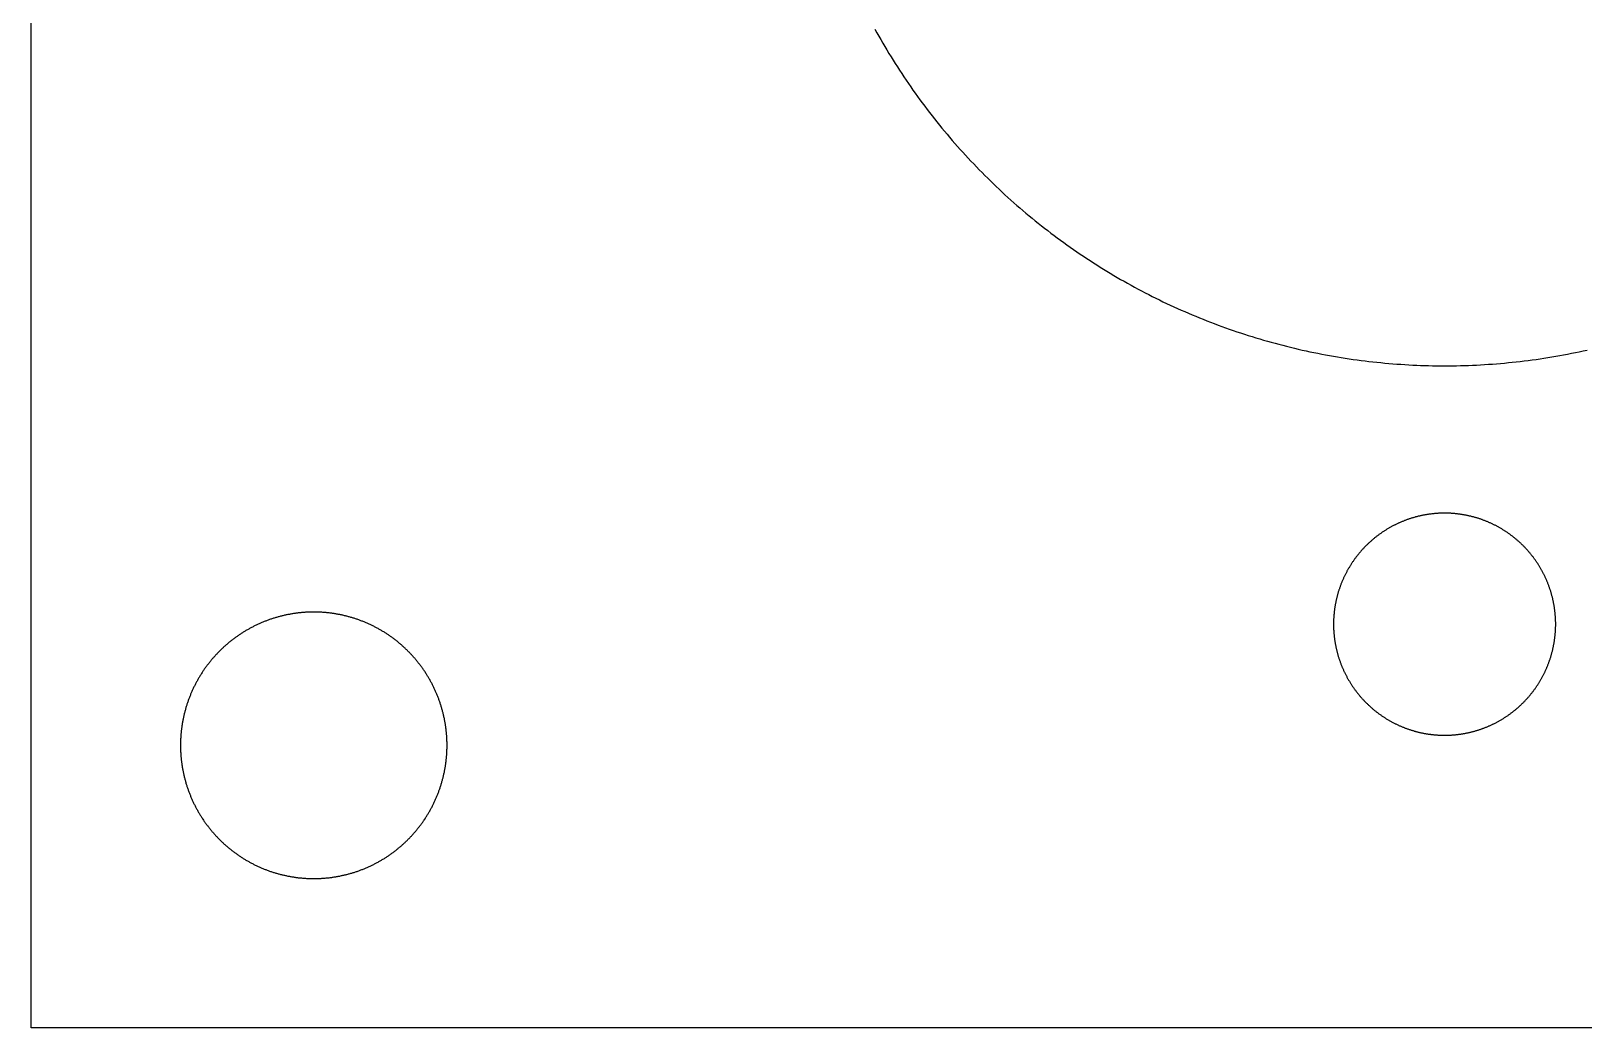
# Model space of a CAD drawing. Header units: millimetres. Extents: x 0 to 109, y 0 to 78.
# Drawn here: x 0 to 38.45, y 0 to 24.69 of the extents above; entities that cross this region are included whole.
import ezdxf

# ---------------------------------------------------------------- set-up
doc = ezdxf.new("R2010")
doc.units = ezdxf.units.MM
doc.layers.add('CUT', color=7, linetype='Continuous')

msp = doc.modelspace()

# ---------------------------------------------------------------- linework, layer by layer
at = {"layer": 'CUT'}
for points in [[(0, 0), (0, 65), (70, 65), (70, 0)], [(37.749, 10.084), (37.748, 10.101), (37.747, 10.118), (37.747, 10.135), (37.746, 10.152), (37.745, 10.169), (37.744, 10.185), (37.743, 10.202), (37.741, 10.219), (37.74, 10.236), (37.738, 10.253), (37.737, 10.27), (37.735, 10.286), (37.733, 10.303), (37.731, 10.32), (37.729, 10.337), (37.727, 10.353), (37.725, 10.37), (37.723, 10.387), (37.72, 10.404), (37.718, 10.42), (37.715, 10.437), (37.712, 10.454), (37.71, 10.47), (37.707, 10.487), (37.704, 10.503), (37.7, 10.52), (37.697, 10.536), (37.694, 10.553), (37.69, 10.57), (37.687, 10.586), (37.683, 10.603), (37.679, 10.619), (37.676, 10.635), (37.672, 10.652), (37.668, 10.668), (37.663, 10.685), (37.659, 10.701), (37.655, 10.717), (37.65, 10.733), (37.646, 10.75), (37.641, 10.766), (37.636, 10.782), (37.632, 10.798), (37.627, 10.814), (37.622, 10.831), (37.616, 10.847), (37.611, 10.863), (37.606, 10.879), (37.6, 10.895), (37.595, 10.911), (37.589, 10.926), (37.584, 10.942), (37.578, 10.958), (37.572, 10.974), (37.566, 10.99), (37.56, 11.005), (37.553, 11.021), (37.547, 11.037), (37.541, 11.052), (37.534, 11.068), (37.528, 11.083), (37.521, 11.099), (37.514, 11.114), (37.507, 11.13), (37.5, 11.145), (37.493, 11.161), (37.486, 11.176), (37.479, 11.191), (37.471, 11.206), (37.464, 11.221), (37.456, 11.236), (37.449, 11.251), (37.441, 11.266), (37.433, 11.281), (37.425, 11.296), (37.417, 11.311), (37.409, 11.326), (37.401, 11.341), (37.393, 11.355), (37.384, 11.37), (37.376, 11.385), (37.367, 11.399), (37.359, 11.414), (37.35, 11.428), (37.341, 11.443), (37.332, 11.457), (37.323, 11.471), (37.314, 11.485), (37.305, 11.5), (37.296, 11.514), (37.287, 11.528), (37.277, 11.542), (37.268, 11.556), (37.258, 11.57), (37.248, 11.583), (37.239, 11.597), (37.229, 11.611), (37.219, 11.625), (37.209, 11.638), (37.199, 11.652), (37.189, 11.665), (37.178, 11.679), (37.168, 11.692), (37.158, 11.705), (37.147, 11.718), (37.136, 11.732), (37.126, 11.745), (37.115, 11.758), (37.104, 11.771), (37.093, 11.783), (37.082, 11.796), (37.071, 11.809), (37.06, 11.822), (37.049, 11.834), (37.038, 11.847), (37.026, 11.859), (37.015, 11.872), (37.003, 11.884), (36.992, 11.896), (36.98, 11.908), (36.968, 11.921), (36.956, 11.933), (36.945, 11.945), (36.933, 11.956), (36.921, 11.968), (36.908, 11.98), (36.896, 11.992), (36.884, 12.003), (36.872, 12.015), (36.859, 12.026), (36.847, 12.038), (36.834, 12.049), (36.822, 12.06), (36.809, 12.071), (36.796, 12.082), (36.783, 12.093), (36.771, 12.104), (36.758, 12.115), (36.745, 12.126), (36.732, 12.136), (36.718, 12.147), (36.705, 12.158), (36.692, 12.168), (36.679, 12.178), (36.665, 12.189), (36.652, 12.199), (36.638, 12.209), (36.625, 12.219), (36.611, 12.229), (36.597, 12.239), (36.583, 12.248), (36.57, 12.258), (36.556, 12.268), (36.542, 12.277), (36.528, 12.287), (36.514, 12.296), (36.5, 12.305), (36.485, 12.314), (36.471, 12.323), (36.457, 12.332), (36.443, 12.341), (36.428, 12.35), (36.414, 12.359), (36.399, 12.367), (36.385, 12.376), (36.37, 12.384), (36.355, 12.393), (36.341, 12.401), (36.326, 12.409), (36.311, 12.417), (36.296, 12.425), (36.281, 12.433), (36.266, 12.441), (36.251, 12.449), (36.236, 12.456), (36.221, 12.464), (36.206, 12.471), (36.191, 12.479), (36.176, 12.486), (36.161, 12.493), (36.145, 12.5), (36.13, 12.507), (36.114, 12.514), (36.099, 12.521), (36.083, 12.528), (36.068, 12.534), (36.052, 12.541), (36.037, 12.547), (36.021, 12.553), (36.005, 12.56), (35.99, 12.566), (35.974, 12.572), (35.958, 12.578), (35.942, 12.584), (35.926, 12.589), (35.911, 12.595), (35.895, 12.6), (35.879, 12.606), (35.863, 12.611), (35.847, 12.616), (35.831, 12.622), (35.814, 12.627), (35.798, 12.632), (35.782, 12.636), (35.766, 12.641), (35.75, 12.646), (35.733, 12.65), (35.717, 12.655), (35.701, 12.659), (35.685, 12.663), (35.668, 12.668), (35.652, 12.672), (35.635, 12.676), (35.619, 12.679), (35.603, 12.683), (35.586, 12.687), (35.57, 12.69), (35.553, 12.694), (35.536, 12.697), (35.52, 12.7), (35.503, 12.704), (35.487, 12.707), (35.47, 12.71), (35.454, 12.712), (35.437, 12.715), (35.42, 12.718), (35.404, 12.72), (35.387, 12.723), (35.37, 12.725), (35.353, 12.727), (35.337, 12.729), (35.32, 12.731), (35.303, 12.733), (35.286, 12.735), (35.27, 12.737), (35.253, 12.738), (35.236, 12.74), (35.219, 12.741), (35.202, 12.743), (35.185, 12.744), (35.169, 12.745), (35.152, 12.746), (35.135, 12.747), (35.118, 12.747), (35.101, 12.748), (35.084, 12.749), (35.067, 12.749), (35.051, 12.75), (35.034, 12.75), (35.017, 12.75), (35, 12.75), (34.983, 12.75), (34.966, 12.75), (34.949, 12.75), (34.933, 12.749), (34.916, 12.749), (34.899, 12.748), (34.882, 12.747), (34.865, 12.747), (34.848, 12.746), (34.831, 12.745), (34.815, 12.744), (34.798, 12.743), (34.781, 12.741), (34.764, 12.74), (34.747, 12.738), (34.73, 12.737), (34.714, 12.735), (34.697, 12.733), (34.68, 12.731), (34.663, 12.729), (34.647, 12.727), (34.63, 12.725), (34.613, 12.723), (34.596, 12.72), (34.58, 12.718), (34.563, 12.715), (34.546, 12.712), (34.53, 12.71), (34.513, 12.707), (34.497, 12.704), (34.48, 12.7), (34.464, 12.697), (34.447, 12.694), (34.43, 12.69), (34.414, 12.687), (34.397, 12.683), (34.381, 12.679), (34.365, 12.676), (34.348, 12.672), (34.332, 12.668), (34.315, 12.663), (34.299, 12.659), (34.283, 12.655), (34.267, 12.65), (34.25, 12.646), (34.234, 12.641), (34.218, 12.636), (34.202, 12.632), (34.186, 12.627), (34.169, 12.622), (34.153, 12.616), (34.137, 12.611), (34.121, 12.606), (34.105, 12.6), (34.089, 12.595), (34.074, 12.589), (34.058, 12.584), (34.042, 12.578), (34.026, 12.572), (34.01, 12.566), (33.995, 12.56), (33.979, 12.553), (33.963, 12.547), (33.948, 12.541), (33.932, 12.534), (33.917, 12.528), (33.901, 12.521), (33.886, 12.514), (33.87, 12.507), (33.855, 12.5), (33.839, 12.493), (33.824, 12.486), (33.809, 12.479), (33.794, 12.471), (33.779, 12.464), (33.764, 12.456), (33.749, 12.449), (33.734, 12.441), (33.719, 12.433), (33.704, 12.425), (33.689, 12.417), (33.674, 12.409), (33.659, 12.401), (33.645, 12.393), (33.63, 12.384), (33.615, 12.376), (33.601, 12.367), (33.586, 12.359), (33.572, 12.35), (33.557, 12.341), (33.543, 12.332), (33.529, 12.323), (33.515, 12.314), (33.5, 12.305), (33.486, 12.296), (33.472, 12.287), (33.458, 12.277), (33.444, 12.268), (33.43, 12.258), (33.417, 12.248), (33.403, 12.239), (33.389, 12.229), (33.375, 12.219), (33.362, 12.209), (33.348, 12.199), (33.335, 12.189), (33.321, 12.178), (33.308, 12.168), (33.295, 12.158), (33.282, 12.147), (33.268, 12.136), (33.255, 12.126), (33.242, 12.115), (33.229, 12.104), (33.217, 12.093), (33.204, 12.082), (33.191, 12.071), (33.178, 12.06), (33.166, 12.049), (33.153, 12.038), (33.141, 12.026), (33.128, 12.015), (33.116, 12.003), (33.104, 11.992), (33.092, 11.98), (33.079, 11.968), (33.067, 11.956), (33.055, 11.945), (33.044, 11.933), (33.032, 11.921), (33.02, 11.908), (33.008, 11.896), (32.997, 11.884), (32.985, 11.872), (32.974, 11.859), (32.962, 11.847), (32.951, 11.834), (32.94, 11.822), (32.929, 11.809), (32.918, 11.796), (32.907, 11.783), (32.896, 11.771), (32.885, 11.758), (32.874, 11.745), (32.864, 11.732), (32.853, 11.718), (32.842, 11.705), (32.832, 11.692), (32.822, 11.679), (32.811, 11.665), (32.801, 11.652), (32.791, 11.638), (32.781, 11.625), (32.771, 11.611), (32.761, 11.597), (32.752, 11.583), (32.742, 11.57), (32.732, 11.556), (32.723, 11.542), (32.713, 11.528), (32.704, 11.514), (32.695, 11.5), (32.686, 11.485), (32.677, 11.471), (32.668, 11.457), (32.659, 11.443), (32.65, 11.428), (32.641, 11.414), (32.633, 11.399), (32.624, 11.385), (32.616, 11.37), (32.607, 11.355), (32.599, 11.341), (32.591, 11.326), (32.583, 11.311), (32.575, 11.296), (32.567, 11.281), (32.559, 11.266), (32.551, 11.251), (32.544, 11.236), (32.536, 11.221), (32.529, 11.206), (32.521, 11.191), (32.514, 11.176), (32.507, 11.161), (32.5, 11.145), (32.493, 11.13), (32.486, 11.114), (32.479, 11.099), (32.472, 11.083), (32.466, 11.068), (32.459, 11.052), (32.453, 11.037), (32.447, 11.021), (32.44, 11.005), (32.434, 10.99), (32.428, 10.974), (32.422, 10.958), (32.416, 10.942), (32.411, 10.926), (32.405, 10.911), (32.4, 10.895), (32.394, 10.879), (32.389, 10.863), (32.384, 10.847), (32.378, 10.831), (32.373, 10.814), (32.368, 10.798), (32.364, 10.782), (32.359, 10.766), (32.354, 10.75), (32.35, 10.733), (32.345, 10.717), (32.341, 10.701), (32.337, 10.685), (32.332, 10.668), (32.328, 10.652), (32.324, 10.635), (32.321, 10.619), (32.317, 10.603), (32.313, 10.586), (32.31, 10.57), (32.306, 10.553), (32.303, 10.536), (32.3, 10.52), (32.296, 10.503), (32.293, 10.487), (32.29, 10.47), (32.288, 10.454), (32.285, 10.437), (32.282, 10.42), (32.28, 10.404), (32.277, 10.387), (32.275, 10.37), (32.273, 10.353), (32.271, 10.337), (32.269, 10.32), (32.267, 10.303), (32.265, 10.286), (32.263, 10.27), (32.262, 10.253), (32.26, 10.236), (32.259, 10.219), (32.257, 10.202), (32.256, 10.185), (32.255, 10.169), (32.254, 10.152), (32.253, 10.135), (32.253, 10.118), (32.252, 10.101), (32.251, 10.084), (32.251, 10.067), (32.25, 10.051), (32.25, 10.034), (32.25, 10.017), (32.25, 10), (32.25, 9.983), (32.25, 9.966), (32.25, 9.949), (32.251, 9.933), (32.251, 9.916), (32.252, 9.899), (32.253, 9.882), (32.253, 9.865), (32.254, 9.848), (32.255, 9.831), (32.256, 9.815), (32.257, 9.798), (32.259, 9.781), (32.26, 9.764), (32.262, 9.747), (32.263, 9.73), (32.265, 9.714), (32.267, 9.697), (32.269, 9.68), (32.271, 9.663), (32.273, 9.647), (32.275, 9.63), (32.277, 9.613), (32.28, 9.596), (32.282, 9.58), (32.285, 9.563), (32.288, 9.546), (32.29, 9.53), (32.293, 9.513), (32.296, 9.497), (32.3, 9.48), (32.303, 9.464), (32.306, 9.447), (32.31, 9.43), (32.313, 9.414), (32.317, 9.397), (32.321, 9.381), (32.324, 9.365), (32.328, 9.348), (32.332, 9.332), (32.337, 9.315), (32.341, 9.299), (32.345, 9.283), (32.35, 9.267), (32.354, 9.25), (32.359, 9.234), (32.364, 9.218), (32.368, 9.202), (32.373, 9.186), (32.378, 9.169), (32.384, 9.153), (32.389, 9.137), (32.394, 9.121), (32.4, 9.105), (32.405, 9.089), (32.411, 9.074), (32.416, 9.058), (32.422, 9.042), (32.428, 9.026), (32.434, 9.01), (32.44, 8.995), (32.447, 8.979), (32.453, 8.963), (32.459, 8.948), (32.466, 8.932), (32.472, 8.917), (32.479, 8.901), (32.486, 8.886), (32.493, 8.87), (32.5, 8.855), (32.507, 8.839), (32.514, 8.824), (32.521, 8.809), (32.529, 8.794), (32.536, 8.779), (32.544, 8.764), (32.551, 8.749), (32.559, 8.734), (32.567, 8.719), (32.575, 8.704), (32.583, 8.689), (32.591, 8.674), (32.599, 8.659), (32.607, 8.645), (32.616, 8.63), (32.624, 8.615), (32.633, 8.601), (32.641, 8.586), (32.65, 8.572), (32.659, 8.557), (32.668, 8.543), (32.677, 8.529), (32.686, 8.515), (32.695, 8.5), (32.704, 8.486), (32.713, 8.472), (32.723, 8.458), (32.732, 8.444), (32.742, 8.43), (32.752, 8.417), (32.761, 8.403), (32.771, 8.389), (32.781, 8.375), (32.791, 8.362), (32.801, 8.348), (32.811, 8.335), (32.822, 8.321), (32.832, 8.308), (32.842, 8.295), (32.853, 8.282), (32.864, 8.268), (32.874, 8.255), (32.885, 8.242), (32.896, 8.229), (32.907, 8.217), (32.918, 8.204), (32.929, 8.191), (32.94, 8.178), (32.951, 8.166), (32.962, 8.153), (32.974, 8.141), (32.985, 8.128), (32.997, 8.116), (33.008, 8.104), (33.02, 8.092), (33.032, 8.079), (33.044, 8.067), (33.055, 8.055), (33.067, 8.044), (33.079, 8.032), (33.092, 8.02), (33.104, 8.008), (33.116, 7.997), (33.128, 7.985), (33.141, 7.974), (33.153, 7.962), (33.166, 7.951), (33.178, 7.94), (33.191, 7.929), (33.204, 7.918), (33.217, 7.907), (33.229, 7.896), (33.242, 7.885), (33.255, 7.874), (33.268, 7.864), (33.282, 7.853), (33.295, 7.842), (33.308, 7.832), (33.321, 7.822), (33.335, 7.811), (33.348, 7.801), (33.362, 7.791), (33.375, 7.781), (33.389, 7.771), (33.403, 7.761), (33.417, 7.752), (33.43, 7.742), (33.444, 7.732), (33.458, 7.723), (33.472, 7.713), (33.486, 7.704), (33.5, 7.695), (33.515, 7.686), (33.529, 7.677), (33.543, 7.668), (33.557, 7.659), (33.572, 7.65), (33.586, 7.641), (33.601, 7.633), (33.615, 7.624), (33.63, 7.616), (33.645, 7.607), (33.659, 7.599), (33.674, 7.591), (33.689, 7.583), (33.704, 7.575), (33.719, 7.567), (33.734, 7.559), (33.749, 7.551), (33.764, 7.544), (33.779, 7.536), (33.794, 7.529), (33.809, 7.521), (33.824, 7.514), (33.839, 7.507), (33.855, 7.5), (33.87, 7.493), (33.886, 7.486), (33.901, 7.479), (33.917, 7.472), (33.932, 7.466), (33.948, 7.459), (33.963, 7.453), (33.979, 7.447), (33.995, 7.44), (34.01, 7.434), (34.026, 7.428), (34.042, 7.422), (34.058, 7.416), (34.074, 7.411), (34.089, 7.405), (34.105, 7.4), (34.121, 7.394), (34.137, 7.389), (34.153, 7.384), (34.169, 7.378), (34.186, 7.373), (34.202, 7.368), (34.218, 7.364), (34.234, 7.359), (34.25, 7.354), (34.267, 7.35), (34.283, 7.345), (34.299, 7.341), (34.315, 7.337), (34.332, 7.332), (34.348, 7.328), (34.365, 7.324), (34.381, 7.321), (34.397, 7.317), (34.414, 7.313), (34.43, 7.31), (34.447, 7.306), (34.464, 7.303), (34.48, 7.3), (34.497, 7.296), (34.513, 7.293), (34.53, 7.29), (34.546, 7.288), (34.563, 7.285), (34.58, 7.282), (34.596, 7.28), (34.613, 7.277), (34.63, 7.275), (34.647, 7.273), (34.663, 7.271), (34.68, 7.269), (34.697, 7.267), (34.714, 7.265), (34.73, 7.263), (34.747, 7.262), (34.764, 7.26), (34.781, 7.259), (34.798, 7.257), (34.815, 7.256), (34.831, 7.255), (34.848, 7.254), (34.865, 7.253), (34.882, 7.253), (34.899, 7.252), (34.916, 7.251), (34.933, 7.251), (34.949, 7.25), (34.966, 7.25), (34.983, 7.25), (35, 7.25), (35.017, 7.25), (35.034, 7.25), (35.051, 7.25), (35.067, 7.251), (35.084, 7.251), (35.101, 7.252), (35.118, 7.253), (35.135, 7.253), (35.152, 7.254), (35.169, 7.255), (35.185, 7.256), (35.202, 7.257), (35.219, 7.259), (35.236, 7.26), (35.253, 7.262), (35.27, 7.263), (35.286, 7.265), (35.303, 7.267), (35.32, 7.269), (35.337, 7.271), (35.353, 7.273), (35.37, 7.275), (35.387, 7.277), (35.404, 7.28), (35.42, 7.282), (35.437, 7.285), (35.454, 7.288), (35.47, 7.29), (35.487, 7.293), (35.503, 7.296), (35.52, 7.3), (35.536, 7.303), (35.553, 7.306), (35.57, 7.31), (35.586, 7.313), (35.603, 7.317), (35.619, 7.321), (35.635, 7.324), (35.652, 7.328), (35.668, 7.332), (35.685, 7.337), (35.701, 7.341), (35.717, 7.345), (35.733, 7.35), (35.75, 7.354), (35.766, 7.359), (35.782, 7.364), (35.798, 7.368), (35.814, 7.373), (35.831, 7.378), (35.847, 7.384), (35.863, 7.389), (35.879, 7.394), (35.895, 7.4), (35.911, 7.405), (35.926, 7.411), (35.942, 7.416), (35.958, 7.422), (35.974, 7.428), (35.99, 7.434), (36.005, 7.44), (36.021, 7.447), (36.037, 7.453), (36.052, 7.459), (36.068, 7.466), (36.083, 7.472), (36.099, 7.479), (36.114, 7.486), (36.13, 7.493), (36.145, 7.5), (36.161, 7.507), (36.176, 7.514), (36.191, 7.521), (36.206, 7.529), (36.221, 7.536), (36.236, 7.544), (36.251, 7.551), (36.266, 7.559), (36.281, 7.567), (36.296, 7.575), (36.311, 7.583), (36.326, 7.591), (36.341, 7.599), (36.355, 7.607), (36.37, 7.616), (36.385, 7.624), (36.399, 7.633), (36.414, 7.641), (36.428, 7.65), (36.443, 7.659), (36.457, 7.668), (36.471, 7.677), (36.485, 7.686), (36.5, 7.695), (36.514, 7.704), (36.528, 7.713), (36.542, 7.723), (36.556, 7.732), (36.57, 7.742), (36.583, 7.752), (36.597, 7.761), (36.611, 7.771), (36.625, 7.781), (36.638, 7.791), (36.652, 7.801), (36.665, 7.811), (36.679, 7.822), (36.692, 7.832), (36.705, 7.842), (36.718, 7.853), (36.732, 7.864), (36.745, 7.874), (36.758, 7.885), (36.771, 7.896), (36.783, 7.907), (36.796, 7.918), (36.809, 7.929), (36.822, 7.94), (36.834, 7.951), (36.847, 7.962), (36.859, 7.974), (36.872, 7.985), (36.884, 7.997), (36.896, 8.008), (36.908, 8.02), (36.921, 8.032), (36.933, 8.044), (36.945, 8.055), (36.956, 8.067), (36.968, 8.079), (36.98, 8.092), (36.992, 8.104), (37.003, 8.116), (37.015, 8.128), (37.026, 8.141), (37.038, 8.153), (37.049, 8.166), (37.06, 8.178), (37.071, 8.191), (37.082, 8.204), (37.093, 8.217), (37.104, 8.229), (37.115, 8.242), (37.126, 8.255), (37.136, 8.268), (37.147, 8.282), (37.158, 8.295), (37.168, 8.308), (37.178, 8.321), (37.189, 8.335), (37.199, 8.348), (37.209, 8.362), (37.219, 8.375), (37.229, 8.389), (37.239, 8.403), (37.248, 8.417), (37.258, 8.43), (37.268, 8.444), (37.277, 8.458), (37.287, 8.472), (37.296, 8.486), (37.305, 8.5), (37.314, 8.515), (37.323, 8.529), (37.332, 8.543), (37.341, 8.557), (37.35, 8.572), (37.359, 8.586), (37.367, 8.601), (37.376, 8.615), (37.384, 8.63), (37.393, 8.645), (37.401, 8.659), (37.409, 8.674), (37.417, 8.689), (37.425, 8.704), (37.433, 8.719), (37.441, 8.734), (37.449, 8.749), (37.456, 8.764), (37.464, 8.779), (37.471, 8.794), (37.479, 8.809), (37.486, 8.824), (37.493, 8.839), (37.5, 8.855), (37.507, 8.87), (37.514, 8.886), (37.521, 8.901), (37.528, 8.917), (37.534, 8.932), (37.541, 8.948), (37.547, 8.963), (37.553, 8.979), (37.56, 8.995), (37.566, 9.01), (37.572, 9.026), (37.578, 9.042), (37.584, 9.058), (37.589, 9.074), (37.595, 9.089), (37.6, 9.105), (37.606, 9.121), (37.611, 9.137), (37.616, 9.153), (37.622, 9.169), (37.627, 9.186), (37.632, 9.202), (37.636, 9.218), (37.641, 9.234), (37.646, 9.25), (37.65, 9.267), (37.655, 9.283), (37.659, 9.299), (37.663, 9.315), (37.668, 9.332), (37.672, 9.348), (37.676, 9.365), (37.679, 9.381), (37.683, 9.397), (37.687, 9.414), (37.69, 9.43), (37.694, 9.447), (37.697, 9.464), (37.7, 9.48), (37.704, 9.497), (37.707, 9.513), (37.71, 9.53), (37.712, 9.546), (37.715, 9.563), (37.718, 9.58), (37.72, 9.596), (37.723, 9.613), (37.725, 9.63), (37.727, 9.647), (37.729, 9.663), (37.731, 9.68), (37.733, 9.697), (37.735, 9.714), (37.737, 9.73), (37.738, 9.747), (37.74, 9.764), (37.741, 9.781), (37.743, 9.798), (37.744, 9.815), (37.745, 9.831), (37.746, 9.848), (37.747, 9.865), (37.747, 9.882), (37.748, 9.899), (37.749, 9.916), (37.749, 9.933), (37.75, 9.949), (37.75, 9.966), (37.75, 9.983), (37.75, 10), (37.75, 10.017), (37.75, 10.034), (37.75, 10.051), (37.749, 10.067)], [(10.299, 7.081), (10.298, 7.101), (10.298, 7.121), (10.297, 7.142), (10.296, 7.162), (10.295, 7.182), (10.294, 7.202), (10.292, 7.223), (10.291, 7.243), (10.29, 7.263), (10.288, 7.283), (10.286, 7.303), (10.284, 7.323), (10.282, 7.344), (10.28, 7.364), (10.278, 7.384), (10.275, 7.404), (10.273, 7.424), (10.27, 7.444), (10.267, 7.464), (10.264, 7.484), (10.261, 7.504), (10.258, 7.524), (10.255, 7.544), (10.251, 7.564), (10.248, 7.584), (10.244, 7.604), (10.24, 7.624), (10.237, 7.644), (10.233, 7.664), (10.228, 7.683), (10.224, 7.703), (10.22, 7.723), (10.215, 7.743), (10.211, 7.762), (10.206, 7.782), (10.201, 7.802), (10.196, 7.821), (10.191, 7.841), (10.186, 7.861), (10.18, 7.88), (10.175, 7.9), (10.169, 7.919), (10.164, 7.939), (10.158, 7.958), (10.152, 7.977), (10.146, 7.997), (10.14, 8.016), (10.133, 8.035), (10.127, 8.054), (10.121, 8.074), (10.114, 8.093), (10.107, 8.112), (10.1, 8.131), (10.093, 8.15), (10.086, 8.169), (10.079, 8.188), (10.072, 8.207), (10.064, 8.225), (10.056, 8.244), (10.049, 8.263), (10.041, 8.282), (10.033, 8.3), (10.025, 8.319), (10.017, 8.337), (10.009, 8.356), (10, 8.374), (9.992, 8.393), (9.983, 8.411), (9.974, 8.429), (9.966, 8.447), (9.957, 8.466), (9.948, 8.484), (9.938, 8.502), (9.929, 8.52), (9.92, 8.538), (9.91, 8.556), (9.901, 8.573), (9.891, 8.591), (9.881, 8.609), (9.871, 8.627), (9.861, 8.644), (9.851, 8.662), (9.841, 8.679), (9.831, 8.697), (9.82, 8.714), (9.809, 8.731), (9.799, 8.748), (9.788, 8.765), (9.777, 8.783), (9.766, 8.8), (9.755, 8.817), (9.744, 8.833), (9.733, 8.85), (9.721, 8.867), (9.71, 8.884), (9.698, 8.9), (9.686, 8.917), (9.675, 8.933), (9.663, 8.95), (9.651, 8.966), (9.638, 8.982), (9.626, 8.998), (9.614, 9.014), (9.602, 9.03), (9.589, 9.046), (9.576, 9.062), (9.564, 9.078), (9.551, 9.093), (9.538, 9.109), (9.525, 9.125), (9.512, 9.14), (9.499, 9.155), (9.486, 9.171), (9.472, 9.186), (9.459, 9.201), (9.445, 9.216), (9.431, 9.231), (9.418, 9.246), (9.404, 9.261), (9.39, 9.275), (9.376, 9.29), (9.362, 9.305), (9.348, 9.319), (9.333, 9.333), (9.319, 9.348), (9.305, 9.362), (9.29, 9.376), (9.275, 9.39), (9.261, 9.404), (9.246, 9.418), (9.231, 9.431), (9.216, 9.445), (9.201, 9.459), (9.186, 9.472), (9.171, 9.486), (9.155, 9.499), (9.14, 9.512), (9.125, 9.525), (9.109, 9.538), (9.093, 9.551), (9.078, 9.564), (9.062, 9.576), (9.046, 9.589), (9.03, 9.602), (9.014, 9.614), (8.998, 9.626), (8.982, 9.638), (8.966, 9.651), (8.95, 9.663), (8.933, 9.675), (8.917, 9.686), (8.9, 9.698), (8.884, 9.71), (8.867, 9.721), (8.85, 9.733), (8.833, 9.744), (8.817, 9.755), (8.8, 9.766), (8.783, 9.777), (8.765, 9.788), (8.748, 9.799), (8.731, 9.809), (8.714, 9.82), (8.697, 9.831), (8.679, 9.841), (8.662, 9.851), (8.644, 9.861), (8.627, 9.871), (8.609, 9.881), (8.591, 9.891), (8.573, 9.901), (8.556, 9.91), (8.538, 9.92), (8.52, 9.929), (8.502, 9.938), (8.484, 9.948), (8.466, 9.957), (8.447, 9.966), (8.429, 9.974), (8.411, 9.983), (8.393, 9.992), (8.374, 10), (8.356, 10.009), (8.337, 10.017), (8.319, 10.025), (8.3, 10.033), (8.282, 10.041), (8.263, 10.049), (8.244, 10.056), (8.225, 10.064), (8.207, 10.072), (8.188, 10.079), (8.169, 10.086), (8.15, 10.093), (8.131, 10.1), (8.112, 10.107), (8.093, 10.114), (8.074, 10.121), (8.054, 10.127), (8.035, 10.133), (8.016, 10.14), (7.997, 10.146), (7.977, 10.152), (7.958, 10.158), (7.939, 10.164), (7.919, 10.169), (7.9, 10.175), (7.88, 10.18), (7.861, 10.186), (7.841, 10.191), (7.821, 10.196), (7.802, 10.201), (7.782, 10.206), (7.762, 10.211), (7.743, 10.215), (7.723, 10.22), (7.703, 10.224), (7.683, 10.228), (7.664, 10.233), (7.644, 10.237), (7.624, 10.24), (7.604, 10.244), (7.584, 10.248), (7.564, 10.251), (7.544, 10.255), (7.524, 10.258), (7.504, 10.261), (7.484, 10.264), (7.464, 10.267), (7.444, 10.27), (7.424, 10.273), (7.404, 10.275), (7.384, 10.278), (7.364, 10.28), (7.344, 10.282), (7.323, 10.284), (7.303, 10.286), (7.283, 10.288), (7.263, 10.29), (7.243, 10.291), (7.223, 10.292), (7.202, 10.294), (7.182, 10.295), (7.162, 10.296), (7.142, 10.297), (7.121, 10.298), (7.101, 10.298), (7.081, 10.299), (7.061, 10.299), (7.04, 10.3), (7.02, 10.3), (7, 10.3), (6.98, 10.3), (6.96, 10.3), (6.939, 10.299), (6.919, 10.299), (6.899, 10.298), (6.879, 10.298), (6.858, 10.297), (6.838, 10.296), (6.818, 10.295), (6.798, 10.294), (6.777, 10.292), (6.757, 10.291), (6.737, 10.29), (6.717, 10.288), (6.697, 10.286), (6.677, 10.284), (6.656, 10.282), (6.636, 10.28), (6.616, 10.278), (6.596, 10.275), (6.576, 10.273), (6.556, 10.27), (6.536, 10.267), (6.516, 10.264), (6.496, 10.261), (6.476, 10.258), (6.456, 10.255), (6.436, 10.251), (6.416, 10.248), (6.396, 10.244), (6.376, 10.24), (6.356, 10.237), (6.336, 10.233), (6.317, 10.228), (6.297, 10.224), (6.277, 10.22), (6.257, 10.215), (6.238, 10.211), (6.218, 10.206), (6.198, 10.201), (6.179, 10.196), (6.159, 10.191), (6.139, 10.186), (6.12, 10.18), (6.1, 10.175), (6.081, 10.169), (6.061, 10.164), (6.042, 10.158), (6.023, 10.152), (6.003, 10.146), (5.984, 10.14), (5.965, 10.133), (5.946, 10.127), (5.926, 10.121), (5.907, 10.114), (5.888, 10.107), (5.869, 10.1), (5.85, 10.093), (5.831, 10.086), (5.812, 10.079), (5.793, 10.072), (5.775, 10.064), (5.756, 10.056), (5.737, 10.049), (5.718, 10.041), (5.7, 10.033), (5.681, 10.025), (5.663, 10.017), (5.644, 10.009), (5.626, 10), (5.607, 9.992), (5.589, 9.983), (5.571, 9.974), (5.553, 9.966), (5.534, 9.957), (5.516, 9.948), (5.498, 9.938), (5.48, 9.929), (5.462, 9.92), (5.444, 9.91), (5.427, 9.901), (5.409, 9.891), (5.391, 9.881), (5.373, 9.871), (5.356, 9.861), (5.338, 9.851), (5.321, 9.841), (5.303, 9.831), (5.286, 9.82), (5.269, 9.809), (5.252, 9.799), (5.235, 9.788), (5.217, 9.777), (5.2, 9.766), (5.183, 9.755), (5.167, 9.744), (5.15, 9.733), (5.133, 9.721), (5.116, 9.71), (5.1, 9.698), (5.083, 9.686), (5.067, 9.675), (5.05, 9.663), (5.034, 9.651), (5.018, 9.638), (5.002, 9.626), (4.986, 9.614), (4.97, 9.602), (4.954, 9.589), (4.938, 9.576), (4.922, 9.564), (4.907, 9.551), (4.891, 9.538), (4.875, 9.525), (4.86, 9.512), (4.845, 9.499), (4.829, 9.486), (4.814, 9.472), (4.799, 9.459), (4.784, 9.445), (4.769, 9.431), (4.754, 9.418), (4.739, 9.404), (4.725, 9.39), (4.71, 9.376), (4.695, 9.362), (4.681, 9.348), (4.667, 9.333), (4.652, 9.319), (4.638, 9.305), (4.624, 9.29), (4.61, 9.275), (4.596, 9.261), (4.582, 9.246), (4.569, 9.231), (4.555, 9.216), (4.541, 9.201), (4.528, 9.186), (4.514, 9.171), (4.501, 9.155), (4.488, 9.14), (4.475, 9.125), (4.462, 9.109), (4.449, 9.093), (4.436, 9.078), (4.424, 9.062), (4.411, 9.046), (4.398, 9.03), (4.386, 9.014), (4.374, 8.998), (4.362, 8.982), (4.349, 8.966), (4.337, 8.95), (4.325, 8.933), (4.314, 8.917), (4.302, 8.9), (4.29, 8.884), (4.279, 8.867), (4.267, 8.85), (4.256, 8.833), (4.245, 8.817), (4.234, 8.8), (4.223, 8.783), (4.212, 8.765), (4.201, 8.748), (4.191, 8.731), (4.18, 8.714), (4.169, 8.697), (4.159, 8.679), (4.149, 8.662), (4.139, 8.644), (4.129, 8.627), (4.119, 8.609), (4.109, 8.591), (4.099, 8.573), (4.09, 8.556), (4.08, 8.538), (4.071, 8.52), (4.062, 8.502), (4.052, 8.484), (4.043, 8.466), (4.034, 8.447), (4.026, 8.429), (4.017, 8.411), (4.008, 8.393), (4, 8.374), (3.991, 8.356), (3.983, 8.337), (3.975, 8.319), (3.967, 8.3), (3.959, 8.282), (3.951, 8.263), (3.944, 8.244), (3.936, 8.225), (3.928, 8.207), (3.921, 8.188), (3.914, 8.169), (3.907, 8.15), (3.9, 8.131), (3.893, 8.112), (3.886, 8.093), (3.879, 8.074), (3.873, 8.054), (3.867, 8.035), (3.86, 8.016), (3.854, 7.997), (3.848, 7.977), (3.842, 7.958), (3.836, 7.939), (3.831, 7.919), (3.825, 7.9), (3.82, 7.88), (3.814, 7.861), (3.809, 7.841), (3.804, 7.821), (3.799, 7.802), (3.794, 7.782), (3.789, 7.762), (3.785, 7.743), (3.78, 7.723), (3.776, 7.703), (3.772, 7.683), (3.767, 7.664), (3.763, 7.644), (3.76, 7.624), (3.756, 7.604), (3.752, 7.584), (3.749, 7.564), (3.745, 7.544), (3.742, 7.524), (3.739, 7.504), (3.736, 7.484), (3.733, 7.464), (3.73, 7.444), (3.727, 7.424), (3.725, 7.404), (3.722, 7.384), (3.72, 7.364), (3.718, 7.344), (3.716, 7.323), (3.714, 7.303), (3.712, 7.283), (3.71, 7.263), (3.709, 7.243), (3.708, 7.223), (3.706, 7.202), (3.705, 7.182), (3.704, 7.162), (3.703, 7.142), (3.702, 7.121), (3.702, 7.101), (3.701, 7.081), (3.701, 7.061), (3.7, 7.04), (3.7, 7.02), (3.7, 7), (3.7, 6.98), (3.7, 6.96), (3.701, 6.939), (3.701, 6.919), (3.702, 6.899), (3.702, 6.879), (3.703, 6.858), (3.704, 6.838), (3.705, 6.818), (3.706, 6.798), (3.708, 6.777), (3.709, 6.757), (3.71, 6.737), (3.712, 6.717), (3.714, 6.697), (3.716, 6.677), (3.718, 6.656), (3.72, 6.636), (3.722, 6.616), (3.725, 6.596), (3.727, 6.576), (3.73, 6.556), (3.733, 6.536), (3.736, 6.516), (3.739, 6.496), (3.742, 6.476), (3.745, 6.456), (3.749, 6.436), (3.752, 6.416), (3.756, 6.396), (3.76, 6.376), (3.763, 6.356), (3.767, 6.336), (3.772, 6.317), (3.776, 6.297), (3.78, 6.277), (3.785, 6.257), (3.789, 6.238), (3.794, 6.218), (3.799, 6.198), (3.804, 6.179), (3.809, 6.159), (3.814, 6.139), (3.82, 6.12), (3.825, 6.1), (3.831, 6.081), (3.836, 6.061), (3.842, 6.042), (3.848, 6.023), (3.854, 6.003), (3.86, 5.984), (3.867, 5.965), (3.873, 5.946), (3.879, 5.926), (3.886, 5.907), (3.893, 5.888), (3.9, 5.869), (3.907, 5.85), (3.914, 5.831), (3.921, 5.812), (3.928, 5.793), (3.936, 5.775), (3.944, 5.756), (3.951, 5.737), (3.959, 5.718), (3.967, 5.7), (3.975, 5.681), (3.983, 5.663), (3.991, 5.644), (4, 5.626), (4.008, 5.607), (4.017, 5.589), (4.026, 5.571), (4.034, 5.553), (4.043, 5.534), (4.052, 5.516), (4.062, 5.498), (4.071, 5.48), (4.08, 5.462), (4.09, 5.444), (4.099, 5.427), (4.109, 5.409), (4.119, 5.391), (4.129, 5.373), (4.139, 5.356), (4.149, 5.338), (4.159, 5.321), (4.169, 5.303), (4.18, 5.286), (4.191, 5.269), (4.201, 5.252), (4.212, 5.235), (4.223, 5.217), (4.234, 5.2), (4.245, 5.183), (4.256, 5.167), (4.267, 5.15), (4.279, 5.133), (4.29, 5.116), (4.302, 5.1), (4.314, 5.083), (4.325, 5.067), (4.337, 5.05), (4.349, 5.034), (4.362, 5.018), (4.374, 5.002), (4.386, 4.986), (4.398, 4.97), (4.411, 4.954), (4.424, 4.938), (4.436, 4.922), (4.449, 4.907), (4.462, 4.891), (4.475, 4.875), (4.488, 4.86), (4.501, 4.845), (4.514, 4.829), (4.528, 4.814), (4.541, 4.799), (4.555, 4.784), (4.569, 4.769), (4.582, 4.754), (4.596, 4.739), (4.61, 4.725), (4.624, 4.71), (4.638, 4.695), (4.652, 4.681), (4.667, 4.667), (4.681, 4.652), (4.695, 4.638), (4.71, 4.624), (4.725, 4.61), (4.739, 4.596), (4.754, 4.582), (4.769, 4.569), (4.784, 4.555), (4.799, 4.541), (4.814, 4.528), (4.829, 4.514), (4.845, 4.501), (4.86, 4.488), (4.875, 4.475), (4.891, 4.462), (4.907, 4.449), (4.922, 4.436), (4.938, 4.424), (4.954, 4.411), (4.97, 4.398), (4.986, 4.386), (5.002, 4.374), (5.018, 4.362), (5.034, 4.349), (5.05, 4.337), (5.067, 4.325), (5.083, 4.314), (5.1, 4.302), (5.116, 4.29), (5.133, 4.279), (5.15, 4.267), (5.167, 4.256), (5.183, 4.245), (5.2, 4.234), (5.217, 4.223), (5.235, 4.212), (5.252, 4.201), (5.269, 4.191), (5.286, 4.18), (5.303, 4.169), (5.321, 4.159), (5.338, 4.149), (5.356, 4.139), (5.373, 4.129), (5.391, 4.119), (5.409, 4.109), (5.427, 4.099), (5.444, 4.09), (5.462, 4.08), (5.48, 4.071), (5.498, 4.062), (5.516, 4.052), (5.534, 4.043), (5.553, 4.034), (5.571, 4.026), (5.589, 4.017), (5.607, 4.008), (5.626, 4), (5.644, 3.991), (5.663, 3.983), (5.681, 3.975), (5.7, 3.967), (5.718, 3.959), (5.737, 3.951), (5.756, 3.944), (5.775, 3.936), (5.793, 3.928), (5.812, 3.921), (5.831, 3.914), (5.85, 3.907), (5.869, 3.9), (5.888, 3.893), (5.907, 3.886), (5.926, 3.879), (5.946, 3.873), (5.965, 3.867), (5.984, 3.86), (6.003, 3.854), (6.023, 3.848), (6.042, 3.842), (6.061, 3.836), (6.081, 3.831), (6.1, 3.825), (6.12, 3.82), (6.139, 3.814), (6.159, 3.809), (6.179, 3.804), (6.198, 3.799), (6.218, 3.794), (6.238, 3.789), (6.257, 3.785), (6.277, 3.78), (6.297, 3.776), (6.317, 3.772), (6.336, 3.767), (6.356, 3.763), (6.376, 3.76), (6.396, 3.756), (6.416, 3.752), (6.436, 3.749), (6.456, 3.745), (6.476, 3.742), (6.496, 3.739), (6.516, 3.736), (6.536, 3.733), (6.556, 3.73), (6.576, 3.727), (6.596, 3.725), (6.616, 3.722), (6.636, 3.72), (6.656, 3.718), (6.677, 3.716), (6.697, 3.714), (6.717, 3.712), (6.737, 3.71), (6.757, 3.709), (6.777, 3.708), (6.798, 3.706), (6.818, 3.705), (6.838, 3.704), (6.858, 3.703), (6.879, 3.702), (6.899, 3.702), (6.919, 3.701), (6.939, 3.701), (6.96, 3.7), (6.98, 3.7), (7, 3.7), (7.02, 3.7), (7.04, 3.7), (7.061, 3.701), (7.081, 3.701), (7.101, 3.702), (7.121, 3.702), (7.142, 3.703), (7.162, 3.704), (7.182, 3.705), (7.202, 3.706), (7.223, 3.708), (7.243, 3.709), (7.263, 3.71), (7.283, 3.712), (7.303, 3.714), (7.323, 3.716), (7.344, 3.718), (7.364, 3.72), (7.384, 3.722), (7.404, 3.725), (7.424, 3.727), (7.444, 3.73), (7.464, 3.733), (7.484, 3.736), (7.504, 3.739), (7.524, 3.742), (7.544, 3.745), (7.564, 3.749), (7.584, 3.752), (7.604, 3.756), (7.624, 3.76), (7.644, 3.763), (7.664, 3.767), (7.683, 3.772), (7.703, 3.776), (7.723, 3.78), (7.743, 3.785), (7.762, 3.789), (7.782, 3.794), (7.802, 3.799), (7.821, 3.804), (7.841, 3.809), (7.861, 3.814), (7.88, 3.82), (7.9, 3.825), (7.919, 3.831), (7.939, 3.836), (7.958, 3.842), (7.977, 3.848), (7.997, 3.854), (8.016, 3.86), (8.035, 3.867), (8.054, 3.873), (8.074, 3.879), (8.093, 3.886), (8.112, 3.893), (8.131, 3.9), (8.15, 3.907), (8.169, 3.914), (8.188, 3.921), (8.207, 3.928), (8.225, 3.936), (8.244, 3.944), (8.263, 3.951), (8.282, 3.959), (8.3, 3.967), (8.319, 3.975), (8.337, 3.983), (8.356, 3.991), (8.374, 4), (8.393, 4.008), (8.411, 4.017), (8.429, 4.026), (8.447, 4.034), (8.466, 4.043), (8.484, 4.052), (8.502, 4.062), (8.52, 4.071), (8.538, 4.08), (8.556, 4.09), (8.573, 4.099), (8.591, 4.109), (8.609, 4.119), (8.627, 4.129), (8.644, 4.139), (8.662, 4.149), (8.679, 4.159), (8.697, 4.169), (8.714, 4.18), (8.731, 4.191), (8.748, 4.201), (8.765, 4.212), (8.783, 4.223), (8.8, 4.234), (8.817, 4.245), (8.833, 4.256), (8.85, 4.267), (8.867, 4.279), (8.884, 4.29), (8.9, 4.302), (8.917, 4.314), (8.933, 4.325), (8.95, 4.337), (8.966, 4.349), (8.982, 4.362), (8.998, 4.374), (9.014, 4.386), (9.03, 4.398), (9.046, 4.411), (9.062, 4.424), (9.078, 4.436), (9.093, 4.449), (9.109, 4.462), (9.125, 4.475), (9.14, 4.488), (9.155, 4.501), (9.171, 4.514), (9.186, 4.528), (9.201, 4.541), (9.216, 4.555), (9.231, 4.569), (9.246, 4.582), (9.261, 4.596), (9.275, 4.61), (9.29, 4.624), (9.305, 4.638), (9.319, 4.652), (9.333, 4.667), (9.348, 4.681), (9.362, 4.695), (9.376, 4.71), (9.39, 4.725), (9.404, 4.739), (9.418, 4.754), (9.431, 4.769), (9.445, 4.784), (9.459, 4.799), (9.472, 4.814), (9.486, 4.829), (9.499, 4.845), (9.512, 4.86), (9.525, 4.875), (9.538, 4.891), (9.551, 4.907), (9.564, 4.922), (9.576, 4.938), (9.589, 4.954), (9.602, 4.97), (9.614, 4.986), (9.626, 5.002), (9.638, 5.018), (9.651, 5.034), (9.663, 5.05), (9.675, 5.067), (9.686, 5.083), (9.698, 5.1), (9.71, 5.116), (9.721, 5.133), (9.733, 5.15), (9.744, 5.167), (9.755, 5.183), (9.766, 5.2), (9.777, 5.217), (9.788, 5.235), (9.799, 5.252), (9.809, 5.269), (9.82, 5.286), (9.831, 5.303), (9.841, 5.321), (9.851, 5.338), (9.861, 5.356), (9.871, 5.373), (9.881, 5.391), (9.891, 5.409), (9.901, 5.427), (9.91, 5.444), (9.92, 5.462), (9.929, 5.48), (9.938, 5.498), (9.948, 5.516), (9.957, 5.534), (9.966, 5.553), (9.974, 5.571), (9.983, 5.589), (9.992, 5.607), (10, 5.626), (10.009, 5.644), (10.017, 5.663), (10.025, 5.681), (10.033, 5.7), (10.041, 5.718), (10.049, 5.737), (10.056, 5.756), (10.064, 5.775), (10.072, 5.793), (10.079, 5.812), (10.086, 5.831), (10.093, 5.85), (10.1, 5.869), (10.107, 5.888), (10.114, 5.907), (10.121, 5.926), (10.127, 5.946), (10.133, 5.965), (10.14, 5.984), (10.146, 6.003), (10.152, 6.023), (10.158, 6.042), (10.164, 6.061), (10.169, 6.081), (10.175, 6.1), (10.18, 6.12), (10.186, 6.139), (10.191, 6.159), (10.196, 6.179), (10.201, 6.198), (10.206, 6.218), (10.211, 6.238), (10.215, 6.257), (10.22, 6.277), (10.224, 6.297), (10.228, 6.317), (10.233, 6.336), (10.237, 6.356), (10.24, 6.376), (10.244, 6.396), (10.248, 6.416), (10.251, 6.436), (10.255, 6.456), (10.258, 6.476), (10.261, 6.496), (10.264, 6.516), (10.267, 6.536), (10.27, 6.556), (10.273, 6.576), (10.275, 6.596), (10.278, 6.616), (10.28, 6.636), (10.282, 6.656), (10.284, 6.677), (10.286, 6.697), (10.288, 6.717), (10.29, 6.737), (10.291, 6.757), (10.292, 6.777), (10.294, 6.798), (10.295, 6.818), (10.296, 6.838), (10.297, 6.858), (10.298, 6.879), (10.298, 6.899), (10.299, 6.919), (10.299, 6.939), (10.3, 6.96), (10.3, 6.98), (10.3, 7), (10.3, 7.02), (10.3, 7.04), (10.299, 7.061)]]:
    msp.add_lwpolyline(points, close=True, dxfattribs=at)
msp.add_lwpolyline([(20.895, 24.737), (20.943, 24.65), (20.992, 24.564), (21.041, 24.479), (21.09, 24.393), (21.14, 24.308), (21.191, 24.223), (21.242, 24.138), (21.293, 24.054), (21.345, 23.97), (21.398, 23.887), (21.451, 23.803), (21.505, 23.72), (21.559, 23.638), (21.613, 23.555), (21.668, 23.473), (21.724, 23.392), (21.78, 23.31), (21.837, 23.229), (21.894, 23.149), (21.952, 23.069), (22.01, 22.989), (22.068, 22.909), (22.127, 22.83), (22.187, 22.751), (22.247, 22.673), (22.308, 22.595), (22.369, 22.517), (22.43, 22.44), (22.492, 22.363), (22.555, 22.286), (22.617, 22.21), (22.681, 22.134), (22.745, 22.059), (22.809, 21.984), (22.874, 21.909), (22.939, 21.835), (23.005, 21.761), (23.071, 21.688), (23.137, 21.615), (23.204, 21.542), (23.272, 21.47), (23.34, 21.398), (23.408, 21.327), (23.477, 21.256), (23.546, 21.186), (23.616, 21.116), (23.686, 21.046), (23.756, 20.977), (23.827, 20.908), (23.898, 20.84), (23.97, 20.772), (24.042, 20.704), (24.115, 20.637), (24.188, 20.571), (24.261, 20.505), (24.335, 20.439), (24.409, 20.374), (24.484, 20.309), (24.559, 20.245), (24.634, 20.181), (24.71, 20.117), (24.786, 20.055), (24.863, 19.992), (24.94, 19.93), (25.017, 19.869), (25.095, 19.808), (25.173, 19.747), (25.251, 19.687), (25.33, 19.627), (25.409, 19.568), (25.489, 19.51), (25.569, 19.452), (25.649, 19.394), (25.729, 19.337), (25.81, 19.28), (25.892, 19.224), (25.973, 19.168), (26.055, 19.113), (26.138, 19.059), (26.22, 19.005), (26.303, 18.951), (26.387, 18.898), (26.47, 18.845), (26.554, 18.793), (26.638, 18.742), (26.723, 18.691), (26.808, 18.64), (26.893, 18.59), (26.979, 18.541), (27.064, 18.492), (27.15, 18.443), (27.237, 18.395), (27.324, 18.348), (27.411, 18.301), (27.498, 18.255), (27.585, 18.209), (27.673, 18.164), (27.761, 18.119), (27.85, 18.075), (27.938, 18.031), (28.027, 17.988), (28.116, 17.946), (28.206, 17.904), (28.295, 17.862), (28.385, 17.822), (28.476, 17.781), (28.566, 17.741), (28.657, 17.702), (28.748, 17.664), (28.839, 17.626), (28.93, 17.588), (29.022, 17.551), (29.114, 17.515), (29.206, 17.479), (29.298, 17.444), (29.39, 17.409), (29.483, 17.375), (29.576, 17.341), (29.669, 17.308), (29.763, 17.276), (29.856, 17.244), (29.95, 17.213), (30.044, 17.182), (30.138, 17.152), (30.232, 17.122), (30.326, 17.093), (30.421, 17.065), (30.516, 17.037), (30.611, 17.01), (30.706, 16.983), (30.801, 16.957), (30.897, 16.932), (30.992, 16.907), (31.088, 16.882), (31.184, 16.859), (31.28, 16.836), (31.376, 16.813), (31.472, 16.791), (31.569, 16.77), (31.666, 16.749), (31.762, 16.729), (31.859, 16.709), (31.956, 16.69), (32.053, 16.672), (32.15, 16.654), (32.248, 16.637), (32.345, 16.62), (32.442, 16.604), (32.54, 16.589), (32.638, 16.574), (32.735, 16.56), (32.833, 16.546), (32.931, 16.533), (33.029, 16.521), (33.127, 16.509), (33.225, 16.498), (33.324, 16.488), (33.422, 16.478), (33.52, 16.468), (33.619, 16.459), (33.717, 16.451), (33.816, 16.444), (33.914, 16.437), (34.013, 16.43), (34.111, 16.425), (34.21, 16.419), (34.309, 16.415), (34.407, 16.411), (34.506, 16.408), (34.605, 16.405), (34.704, 16.403), (34.802, 16.401), (34.901, 16.4), (35, 16.4), (35.099, 16.4), (35.198, 16.401), (35.296, 16.403), (35.395, 16.405), (35.494, 16.408), (35.593, 16.411), (35.691, 16.415), (35.79, 16.419), (35.889, 16.425), (35.987, 16.43), (36.086, 16.437), (36.184, 16.444), (36.283, 16.451), (36.381, 16.459), (36.48, 16.468), (36.578, 16.478), (36.676, 16.488), (36.775, 16.498), (36.873, 16.509), (36.971, 16.521), (37.069, 16.533), (37.167, 16.546), (37.265, 16.56), (37.362, 16.574), (37.46, 16.589), (37.558, 16.604), (37.655, 16.62), (37.752, 16.637), (37.85, 16.654), (37.947, 16.672), (38.044, 16.69), (38.141, 16.709), (38.238, 16.729), (38.334, 16.749), (38.431, 16.77), (38.528, 16.791)], dxfattribs=at)

doc.saveas('drawing.dxf')
